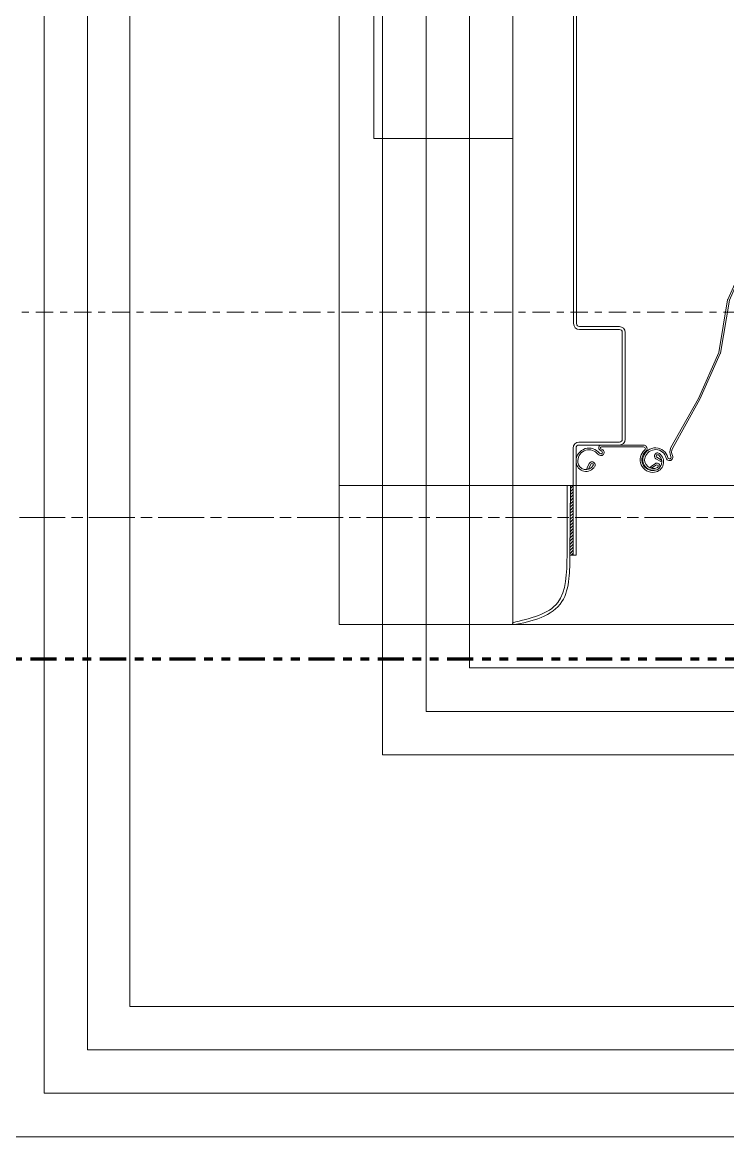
# Model space of a CAD drawing. Header units: inches. Extents: x -956 to 1409, y -1111 to 895.
# Drawn here: x -513.1 to -502.94, y -562.99 to -546.95 of the extents above; entities that cross this region are included whole.
import ezdxf

# ---------------------------------------------------------------- set-up
doc = ezdxf.new("R2010")
doc.units = ezdxf.units.IN
doc.header["$MEASUREMENT"] = 0
for name, pattern in [('Double Dash 3_8_', [1, 0.375, -0.125, 0.125, -0.125, 0.125, -0.125]), ('Double Dash 3_8__2_', [1, 0.375, -0.125, 0.125, -0.125, 0.125, -0.125]), ('Grid Line 1_4_', [0.4375, 0.25, -0.0625, 0.0625, -0.0625])]:
    doc.linetypes.add(name, pattern=pattern)
for name, color, linetype, lineweight in [('A-DETL', 90, 'Continuous', 13), ('A-DETL-GENF', 92, 'Continuous', 13), ('A-DOOR', 31, 'Continuous', 13), ('C-PROP-LINE', 91, 'Double Dash 3_8_', 20), ('G-IMPT', 8, 'Continuous', 9), ('S-GRID', 1, 'Continuous', 9)]:
    doc.layers.add(name, color=color, linetype=linetype, lineweight=lineweight)

# ---------------------------------------------------------------- blocks, each defined once
blk = doc.blocks.new('Door-Accordion-Won-Door-FireGuard-Flat_20-60-90-180 - Door-Accordion-Won-Door-FireGuard-Flat_180-3244034-8TH FLOOR TELECOM UNDERFLOOR ROUTING PLAN')
at = {"layer": 'A-DETL-GENF', "color": 53, "lineweight": 9}
for p, q in [((-57.691, 15.75), (-57.691, -15.75)), ((-57.066, 15.125), (-57.066, -15.125)), ((-56.456, 14.5), (-56.456, -14.5)), ((-52.816, -10.875), (-52.816, 10.875)), ((-52.191, -10.25), (-52.191, 10.25)), ((-51.566, -9.625), (-51.566, 9.625)), ((-50.941, -9), (-50.941, 9)), ((-50.941, -9), (-32.941, -9)), ((-33.566, -9.625), (-51.566, -9.625)), ((-34.191, -10.25), (-52.191, -10.25)), ((-34.816, -10.875), (-52.816, -10.875)), ((-56.456, -14.5), (-34.816, -14.5)), ((-57.066, -15.125), (-34.191, -15.125)), ((-57.691, -15.75), (-33.566, -15.75)), ((-58.316, -16.375), (-32.941, -16.375))]:
    blk.add_line(p, q, dxfattribs=at)
at = {"layer": 'A-DOOR', "color": 253}
for p, q in [((-53.441, 7), (-53.441, -7)), ((-53.441, -7), (-32.941, -7)), ((-53.441, -9), (-53.441, -7)), ((-32.941, -9), (-53.441, -9)), ((-58.316, -16.375), (-32.941, -16.375))]:
    blk.add_line(p, q, dxfattribs=at)
at = {"layer": 'G-IMPT', "color": 53}
for p, q in [((-50.066, 4.667), (-50.066, -4.667)), ((-50.024, 4.667), (-50.024, -4.667)), ((-47.684, -3.953), (-47.847, -4.318)), ((-49.982, -4.709), (-49.407, -4.709)), ((-49.982, -4.751), (-49.407, -4.751)), ((-49.365, -4.793), (-49.365, -6.332)), ((-49.323, -4.793), (-49.323, -6.332)), ((-49.407, -6.374), (-49.989, -6.374)), ((-49.407, -6.416), (-49.989, -6.416)), ((-49.664, -6.416), (-49.059, -6.416)), ((-49.661, -6.505), (-49.686, -6.489)), ((-49.647, -6.484), (-49.672, -6.468)), ((-49.664, -6.441), (-49.059, -6.441)), ((-50.111, -7.084), (-50.071, -7.044)), ((-50.112, -7.129), (-50.071, -7.088)), ((-50.112, -7.173), (-50.072, -7.133)), ((-50.112, -7.218), (-50.072, -7.177)), ((-50.114, -7.396), (-50.073, -7.356)), ((-50.113, -7.262), (-50.072, -7.222)), ((-50.113, -7.307), (-50.073, -7.267)), ((-50.113, -7.351), (-50.073, -7.311)), ((-50.115, -7.53), (-50.075, -7.489)), ((-50.115, -7.574), (-50.075, -7.534)), ((-50.114, -7.44), (-50.074, -7.4)), ((-50.114, -7.485), (-50.074, -7.445)), ((-50.116, -7.619), (-50.075, -7.578)), ((-50.116, -7.663), (-50.076, -7.623)), ((-50.116, -7.708), (-50.076, -7.667)), ((-50.118, -7.886), (-50.077, -7.846)), ((-50.117, -7.752), (-50.076, -7.712)), ((-50.117, -7.797), (-50.077, -7.757)), ((-50.117, -7.841), (-50.077, -7.801)), ((-50.118, -7.931), (-50.078, -7.89)), ((-50.118, -7.975), (-50.078, -7.935)), ((-50.099, -8), (-50.078, -7.979)), ((-50.947, -8.975), (-50.941, -9))]:
    blk.add_line(p, q, dxfattribs=at)
at = {"layer": 'G-IMPT', "color": 53, "flags": 128}
for points in [[(-50.941, 2), (-52.941, 2), (-52.941, 0), (-52.941, -2), (-50.941, -2)], [(-47.179, -3.361), (-47.661, -3.963), (-47.824, -4.329), (-47.952, -5.09)], [(-47.849, -4.325), (-47.976, -5.085), (-48.27, -5.743), (-48.665, -6.452)], [(-47.954, -5.096), (-48.248, -5.755), (-48.643, -6.464)], [(-50.031, -6.458), (-50.031, -8), (-50.073, -8), (-50.031, -8), (-50.079, -8), (-50.119, -8), (-50.111, -7)], [(-50.073, -6.458), (-50.073, -8), (-50.071, -7), (-50.111, -7.04)], [(-49.819, -6.693), (-49.854, -6.765), (-49.877, -6.754), (-49.842, -6.682)], [(-48.894, -6.684), (-48.96, -6.73), (-48.946, -6.75), (-48.88, -6.705)], [(-48.868, -6.591), (-48.799, -6.632), (-48.812, -6.653), (-48.881, -6.613)], [(-50.161, -8), (-50.161, -7), (-50.071, -7)]]:
    blk.add_lwpolyline(points, dxfattribs=at)
at = {"layer": 'G-IMPT', "color": 53}
for centre, radius, start, end in [((-47.823, -4.329), 0.026, 155.9262, 170.4855), ((-49.982, -4.667), 0.084, 180, 270), ((-49.982, -4.667), 0.042, 180, 270), ((-49.407, -4.793), 0.084, 0, 90), ((-49.407, -4.793), 0.042, 0, 90), ((-47.977, -5.085), 0.001, 335.9262, 350.4855), ((-47.977, -5.085), 0.026, 335.9262, 350.4855), ((-48.271, -5.743), 0.026, 330.9262, 335.9262), ((-49.989, -6.458), 0.084, 90, 180), ((-49.989, -6.458), 0.042, 90, 180), ((-49.664, -6.456), 0.0397, 90, 236.8422), ((-49.407, -6.332), 0.042, 270, 0), ((-49.407, -6.332), 0.084, 270, 0), ((-49.059, -6.465), 0.0489, 37.0324, 90), ((-49.844, -6.646), 0.187, 45.2141, 186.4924), ((-49.844, -6.646), 0.162, 45.2141, 186.4924), ((-49.25, -6.049), 0.681, 225.2141, 228.3043), ((-49.25, -6.049), 0.656, 225.2141, 228.3043), ((-49.672, -6.522), 0.0458, 228.3043, 56.8422), ((-49.672, -6.522), 0.0208, 228.3043, 56.8422), ((-49.664, -6.456), 0.0147, 90, 236.8422), ((-48.925, -6.626), 0.183, 129.8733, 277.2839), ((-48.925, -6.626), 0.158, 129.8733, 277.2839), ((-48.887, -6.639), 0.183, 13.363, 162.3975), ((-49.059, -6.465), 0.0239, 37.0324, 90), ((-49.057, -6.467), 0.0239, 309.8733, 39.8543), ((-49.019, -6.435), 0.026, 217.0324, 219.8543), ((-48.887, -6.639), 0.158, 13.363, 162.3975), ((-49.057, -6.467), 0.0489, 309.8733, 39.8543), ((-48.92, -6.658), 0.125, 277.2839, 53.4083), ((-48.858, -6.574), 0.0449, 53.4083, 239.4607), ((-48.92, -6.658), 0.15, 277.2839, 53.4083), ((-48.858, -6.574), 0.0199, 53.4083, 239.4607), ((-48.686, -6.591), 0.0489, 193.363, 28.7059), ((-48.549, -6.516), 0.132, 150.9262, 208.7059), ((-48.549, -6.516), 0.107, 150.9262, 208.7059), ((-49.887, -6.651), 0.144, 186.4924, 329.2207), ((-49.887, -6.651), 0.119, 186.4924, 329.2207), ((-49.801, -6.702), 0.045, 329.2207, 154.0315), ((-49.801, -6.702), 0.02, 329.2207, 154.0315), ((-48.919, -6.629), 0.15, 162.3975, 298.5218), ((-48.919, -6.629), 0.125, 162.3975, 298.5218), ((-48.868, -6.721), 0.0449, 298.5218, 124.5742), ((-48.868, -6.721), 0.0199, 298.5218, 124.5742), ((-48.686, -6.591), 0.0239, 193.363, 28.7059)]:
    blk.add_arc(centre, radius, start, end, dxfattribs=at)
for points, knots in [([(-50.161, -8), (-50.164, -8.261), (-50.171, -8.789), (-50.686, -8.913), (-50.947, -8.975)], [0, 0, 0, 0, 0.697202, 1.411087, 1.411087, 1.411087, 1.411087]), ([(-50.119, -8.001), (-50.12, -8.114), (-50.121, -8.229), (-50.147, -8.46), (-50.174, -8.575), (-50.3, -8.776), (-50.409, -8.848), (-50.658, -8.949), (-50.798, -8.983), (-50.941, -9)], [0, 0, 0, 0, 0.30404, 0.30404, 0.647121, 0.647121, 1.031523, 1.031523, 1.411087, 1.411087, 1.411087, 1.411087])]:
    blk.add_open_spline(points, degree=3, knots=knots, dxfattribs=at)
blk = doc.blocks.new('Family - ___-850868-8TH FLOOR TELECOM UNDERFLOOR ROUTING PLAN')
at = {"layer": 'C-PROP-LINE', "color": 133, "linetype": 'Double Dash 3_8__2_'}
blk.add_line((-889.888, -554.079), (389.274, -554.079), dxfattribs=at)
blk = doc.blocks.new('Family - ___-851313-8TH FLOOR TELECOM UNDERFLOOR ROUTING PLAN')
at = {"layer": 'C-PROP-LINE', "color": 133, "linetype": 'Double Dash 3_8__2_'}
blk.add_line((389.274, -554.079), (-889.888, -554.079), dxfattribs=at)
blk = doc.blocks.new('18433_1 - AEO NY - CENTRAL_rvt-1-8TH FLOOR TELECOM UNDERFLOOR ROUTING PLAN')
at = {"layer": 'S-GRID', "linetype": 'Grid Line 1_4_'}
blk.add_line((444.899, -551.119), (-904.422, -551.119), dxfattribs=at)
at = {"color": 133, "linetype": 'Double Dash 3_8__2_', "lineweight": 20}
for name in ['Family - ___-850868-8TH FLOOR TELECOM UNDERFLOOR ROUTING PLAN', 'Family - ___-851313-8TH FLOOR TELECOM UNDERFLOOR ROUTING PLAN']:
    blk.add_blockref(name, (0, 0), dxfattribs=at)
at = {"color": 53, "lineweight": 9}
blk.add_blockref('Door-Accordion-Won-Door-FireGuard-Flat_20-60-90-180 - Door-Accordion-Won-Door-FireGuard-Flat_180-3244034-8TH FLOOR TELECOM UNDERFLOOR ROUTING PLAN', (-455.092, -546.619), dxfattribs=at)

msp = doc.modelspace()

# ---------------------------------------------------------------- block references
at = {"lineweight": 5}
msp.add_blockref('18433_1 - AEO NY - CENTRAL_rvt-1-8TH FLOOR TELECOM UNDERFLOOR ROUTING PLAN', (0, 0), dxfattribs=at)

# ---------------------------------------------------------------- next in the draw order: linework, layer by layer
at = {"layer": 'A-DETL', "linetype": 'Double Dash 3_8_', "lineweight": 140}
msp.add_line((304.398, -556.119), (-896.852, -556.119), dxfattribs=at)

doc.saveas('drawing.dxf')
